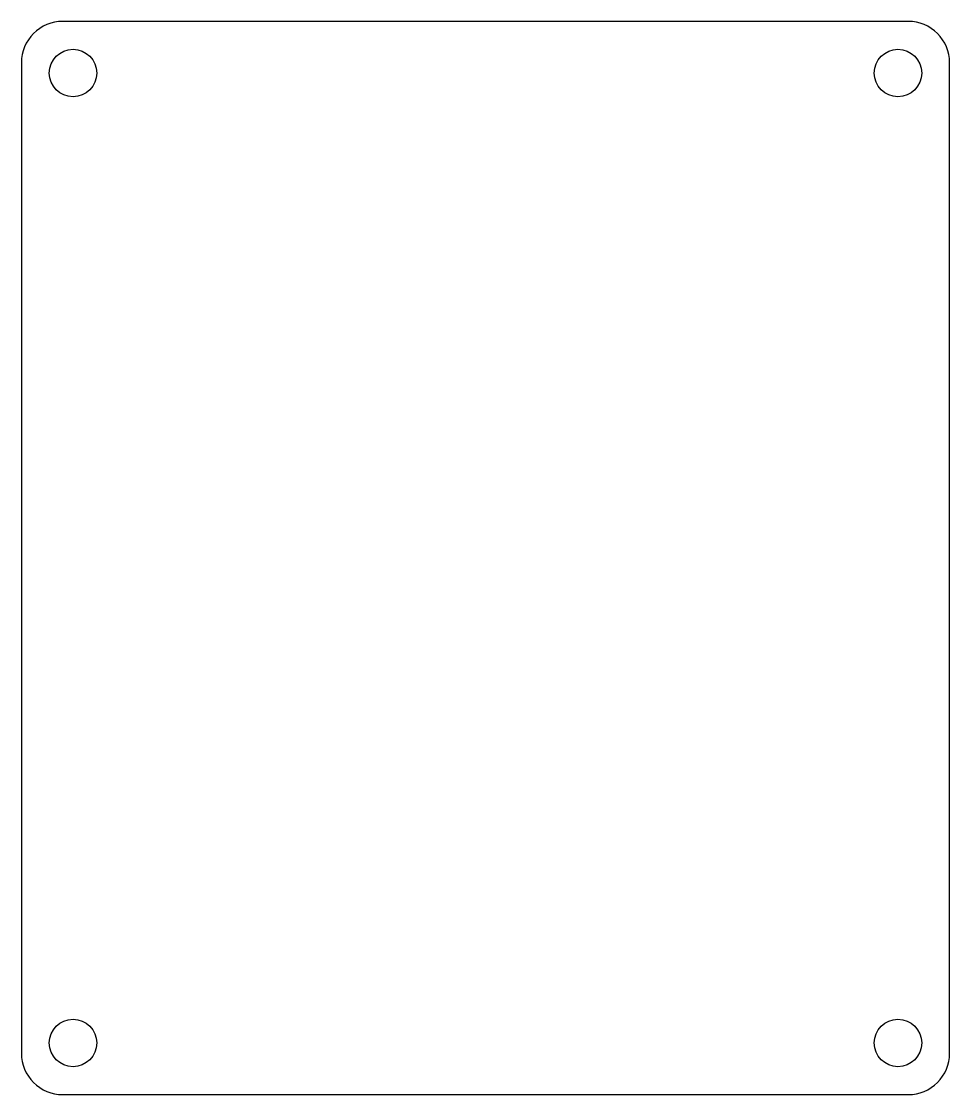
# Model space of a CAD drawing. Header units: inches. Extents: x -1.12 to 1.12, y -1.3 to 1.3.
import ezdxf

# ---------------------------------------------------------------- set-up
doc = ezdxf.new("R2010")
doc.units = ezdxf.units.IN
doc.header["$MEASUREMENT"] = 0

msp = doc.modelspace()

# ---------------------------------------------------------------- linework, layer by layer
msp.add_lwpolyline([(1.125, -1.2), (1.125, 1.2, 0.414214), (1.025, 1.3), (-1.025, 1.3, 0.414214), (-1.125, 1.2), (-1.125, -1.2, 0.414214), (-1.025, -1.3), (1.025, -1.3, 0.414214)], format="xyb", close=True)
for centre in [(-1, 1.175), (1, 1.175), (-1, -1.175), (1, -1.175)]:
    msp.add_circle(centre, 0.0575)

doc.saveas('drawing.dxf')
